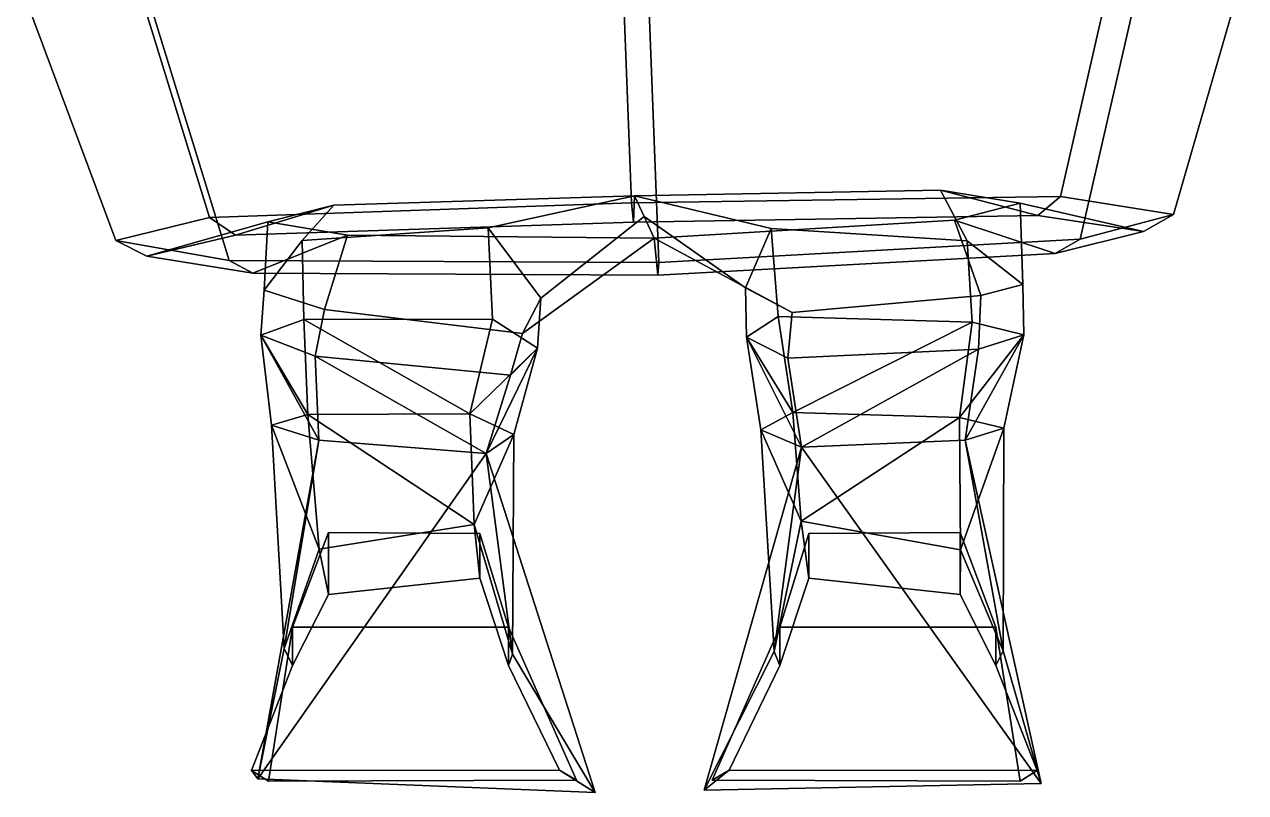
# Model space of a CAD drawing. Extents: x -142 to 161, y -156 to 341.
# Drawn here: x -137.1 to 129.3, y -155.5 to 12 of the extents above; entities that cross this region are included whole.
import ezdxf

# ---------------------------------------------------------------- set-up
doc = ezdxf.new("R2010")
doc.units = 0

msp = doc.modelspace()

# ---------------------------------------------------------------- linework, layer by layer
for points in [[(-4.696107, -26.90303, 114.832756), (-6.814927, 27.949524, 117.593567), (-113.230782, 23.432098, 81.881538), (-96.695671, -30.101318, 79.39312)], [(-4.696107, -26.90303, 114.832756), (88.908073, -25.514938, 82.269226), (101.279854, 28.732773, 85.205589), (-6.814927, 27.949524, 117.593567)], [(101.279854, 28.732773, 85.205589), (88.908073, -25.514938, 82.269226), (113.500999, -29.434494, -0.966854), (129.25322, 24.896759, 2.02189)], [(113.500999, -29.434494, -0.966854), (93.204384, -34.865906, -92.3349), (105.576164, 19.381805, -89.398544), (129.25322, 24.896759, 2.02189)], [(-113.230782, 23.432098, 81.881538), (-137.090744, 18.315247, -2.105366), (-117.175201, -35.134636, -4.541404), (-96.695671, -30.101318, 79.39312)], [(93.204384, -34.865906, -92.3349), (1.275759, -39.900879, -127.866989), (-0.846072, 14.957596, -125.10675), (105.576164, 19.381805, -89.398544)], [(-117.175201, -35.134636, -4.541404), (-137.090744, 18.315247, -2.105366), (-108.934471, 14.081131, -92.722588), (-92.399368, -39.452286, -95.211014)], [(-92.399368, -39.452286, -95.211014), (-108.934471, 14.081131, -92.722588), (-0.846072, 14.957596, -125.10675), (1.275759, -39.900879, -127.866989)], [(-4.254092, -31.151001, 102.320282), (-91.04583, -33.977142, 70.881432), (-69.60762, -27.439209, 56.097534), (-4.000285, -25.384354, 81.522179)], [(-4.000285, -25.384354, 81.522179), (-69.60762, -27.439209, 56.097534), (-76.529022, -35.126572, 35.177876), (-35.955357, -32.32988, 59.500526)], [(-1.920312, -29.911438, -3.008971), (-4.000285, -25.384354, 81.522179), (-35.955357, -32.32988, 59.500526), (-24.450941, -47.718262, -1.569406)], [(-4.696107, -26.90303, 114.832756), (-4.254092, -31.151001, 102.320282), (83.947083, -29.652962, 73.593117), (88.908073, -25.514938, 82.269226)], [(-4.254092, -31.151001, 102.320282), (-4.000285, -25.384354, 81.522179), (62.74128, -24.168793, 58.148407), (83.947083, -29.652962, 73.593117)], [(-4.000285, -25.384354, 81.522179), (25.798809, -32.525581, 59.470879), (68.557541, -35.224823, 38.325016), (62.74128, -24.168793, 58.148407)], [(20.214394, -45.455475, -2.610691), (25.798809, -32.525581, 59.470879), (-4.000285, -25.384354, 81.522179), (-1.920312, -29.911438, -3.008971)], [(62.74128, -24.168793, 58.148407), (68.557541, -35.224823, 38.325016), (80.670898, -44.728455, -1.135816), (80.089928, -26.974289, -1.317404)], [(83.947083, -29.652962, 73.593117), (62.74128, -24.168793, 58.148407), (80.089928, -26.974289, -1.317404), (107.006607, -33.154625, -1.248611)], [(88.908073, -25.514938, 82.269226), (83.947083, -29.652962, 73.593117), (107.006607, -33.154625, -1.248611), (113.500999, -29.434494, -0.966854)], [(-91.04583, -33.977142, 70.881432), (-110.406075, -38.527023, -4.61763), (-84.017731, -31.029488, -3.86041), (-69.60762, -27.439209, 56.097534)], [(-4.696107, -26.90303, 114.832756), (-96.695671, -30.101318, 79.39312), (-91.04583, -33.977142, 70.881432), (-4.254092, -31.151001, 102.320282)], [(-69.60762, -27.439209, 56.097534), (-84.017731, -31.029488, -3.86041), (-84.799789, -45.921608, -4.811327), (-76.529022, -35.126572, 35.177876)], [(80.089928, -26.974289, -1.317404), (80.670898, -44.728455, -1.135816), (71.50042, -47.125061, -44.019428), (65.745583, -30.707703, -63.948074)], [(107.006607, -33.154625, -1.248611), (80.089928, -26.974289, -1.317404), (65.745583, -30.707703, -63.948074), (87.749123, -37.928162, -80.92382)], [(-96.695671, -30.101318, 79.39312), (-117.175201, -35.134636, -4.541404), (-110.406075, -38.527023, -4.61763), (-91.04583, -33.977142, 70.881432)], [(-110.406075, -38.527023, -4.61763), (-87.24379, -42.252335, -83.635506), (-66.603317, -33.978119, -65.998947), (-84.017731, -31.029488, -3.86041)], [(-84.017731, -31.029488, -3.86041), (-66.603317, -33.978119, -65.998947), (-71.633553, -50.146606, -46.804749), (-84.799789, -45.921608, -4.811327)], [(0.243012, -34.619934, -90.927574), (-1.920312, -29.911438, -3.008971), (-24.450941, -47.718262, -1.569406), (-28.423862, -55.437622, -66.626587)], [(20.214394, -45.455475, -2.610691), (-1.920312, -29.911438, -3.008971), (0.243012, -34.619934, -90.927574), (30.326315, -50.833633, -67.212883)], [(65.745583, -30.707703, -63.948074), (71.50042, -47.125061, -44.019428), (30.326315, -50.833633, -67.212883), (0.243012, -34.619934, -90.927574)], [(87.749123, -37.928162, -80.92382), (65.745583, -30.707703, -63.948074), (0.243012, -34.619934, -90.927574), (1.030746, -42.653511, -112.458252)], [(113.500999, -29.434494, -0.966854), (107.006607, -33.154625, -1.248611), (87.749123, -37.928162, -80.92382), (93.204384, -34.865906, -92.3349)], [(-87.24379, -42.252335, -83.635506), (1.030746, -42.653511, -112.458252), (0.243012, -34.619934, -90.927574), (-66.603317, -33.978119, -65.998947)], [(-34.976151, -52.25, 24.731739), (-35.955357, -32.32988, 59.500526), (-76.529022, -35.126572, 35.177876), (-76.167282, -52.389755, 12.471334)], [(-66.603317, -33.978119, -65.998947), (0.243012, -34.619934, -90.927574), (-28.423862, -55.437622, -66.626587), (-71.633553, -50.146606, -46.804749)], [(-34.976151, -52.25, 24.731739), (-25.20277, -58.636383, -1.249276), (-24.450941, -47.718262, -1.569406), (-35.955357, -32.32988, 59.500526)], [(27.284508, -51.685257, 23.401466), (25.798809, -32.525581, 59.470879), (20.214394, -45.455475, -2.610691), (20.414291, -56.214645, -3.470175)], [(27.284508, -51.685257, 23.401466), (69.619507, -52.908081, 14.986078), (68.557541, -35.224823, 38.325016), (25.798809, -32.525581, 59.470879)], [(-117.175201, -35.134636, -4.541404), (-92.399368, -39.452286, -95.211014), (-87.24379, -42.252335, -83.635506), (-110.406075, -38.527023, -4.61763)], [(-76.167282, -52.389755, 12.471334), (-76.529022, -35.126572, 35.177876), (-84.799789, -45.921608, -4.811327), (-85.518356, -55.74295, -5.2596)], [(93.204384, -34.865906, -92.3349), (87.749123, -37.928162, -80.92382), (1.030746, -42.653511, -112.458252), (1.275759, -39.900879, -127.866989)], [(69.619507, -52.908081, 14.986078), (80.872765, -55.679298, -1.860759), (80.670898, -44.728455, -1.135816), (68.557541, -35.224823, 38.325016)], [(-92.399368, -39.452286, -95.211014), (1.275759, -39.900879, -127.866989), (1.030746, -42.653511, -112.458252), (-87.24379, -42.252335, -83.635506)], [(80.872765, -55.679298, -1.860759), (70.983459, -58.830307, -20.42063), (71.50042, -47.125061, -44.019428), (80.670898, -44.728455, -1.135816)], [(-85.518356, -55.74295, -5.2596), (-84.799789, -45.921608, -4.811327), (-71.633553, -50.146606, -46.804749), (-73.651009, -60.369049, -22.727459)], [(-25.20277, -58.636383, -1.249276), (-31.104961, -64.525826, -29.420252), (-28.423862, -55.437622, -66.626587), (-24.450941, -47.718262, -1.569406)], [(20.414291, -56.214645, -3.470175), (20.214394, -45.455475, -2.610691), (30.326315, -50.833633, -67.212883), (29.382893, -60.796371, -31.070387)], [(70.983459, -58.830307, -20.42063), (29.382893, -60.796371, -31.070387), (30.326315, -50.833633, -67.212883), (71.50042, -47.125061, -44.019428)], [(-73.651009, -60.369049, -22.727459), (-71.633553, -50.146606, -46.804749), (-28.423862, -55.437622, -66.626587), (-31.104961, -64.525826, -29.420252)], [(-75.241646, -73.047348, 28.773741), (-76.167282, -52.389755, 12.471334), (-85.518356, -55.74295, -5.2596)], [(-39.974735, -72.94236, 39.851089), (-34.976151, -52.25, 24.731739), (-76.167282, -52.389755, 12.471334)], [(-39.974735, -72.94236, 39.851089), (-76.167282, -52.389755, 12.471334), (-75.241646, -73.047348, 28.773741)], [(-39.974735, -72.94236, 39.851089), (-25.20277, -58.636383, -1.249276), (-34.976151, -52.25, 24.731739)], [(30.519279, -72.648361, 37.735832), (27.284508, -51.685257, 23.401466), (20.414291, -56.214645, -3.470175)], [(30.519279, -72.648361, 37.735832), (69.619507, -52.908081, 14.986078), (27.284508, -51.685257, 23.401466)], [(30.519279, -72.648361, 37.735832), (66.831108, -73.749519, 29.957232), (69.619507, -52.908081, 14.986078)], [(66.831108, -73.749519, 29.957232), (80.872765, -55.679298, -1.860759), (69.619507, -52.908081, 14.986078)], [(-75.241646, -73.047348, 28.773741), (-85.518356, -55.74295, -5.2596), (-83.167427, -75.39994, 12.528625)], [(-83.167427, -75.39994, 12.528625), (-85.518356, -55.74295, -5.2596), (-72.893944, -78.641403, -3.569967)], [(-72.893944, -78.641403, -3.569967), (-85.518356, -55.74295, -5.2596), (-73.651009, -60.369049, -22.727459)], [(66.831108, -73.749519, 29.957232), (76.512428, -76.07592, 14.495692), (80.872765, -55.679298, -1.860759)], [(68.071022, -78.675865, -2.504524), (70.983459, -58.830307, -20.42063), (80.872765, -55.679298, -1.860759)], [(76.512428, -76.07592, 14.495692), (68.071022, -78.675865, -2.504524), (80.872765, -55.679298, -1.860759)], [(30.519279, -72.648361, 37.735832), (20.414291, -56.214645, -3.470175), (23.540764, -76.40744, 13.080625)], [(32.426834, -80.227356, -12.205328), (20.414291, -56.214645, -3.470175), (29.382893, -60.796371, -31.070387)], [(23.540764, -76.40744, 13.080625), (20.414291, -56.214645, -3.470175), (32.426834, -80.227356, -12.205328)], [(-72.893944, -78.641403, -3.569967), (-73.651009, -60.369049, -22.727459), (-36.362892, -81.548599, -9.908459)], [(-36.362892, -81.548599, -9.908459), (-73.651009, -60.369049, -22.727459), (-31.104961, -64.525826, -29.420252)], [(-39.974735, -72.94236, 39.851089), (-30.312119, -77.462837, 16.017212), (-25.20277, -58.636383, -1.249276)], [(-36.362892, -81.548599, -9.908459), (-31.104961, -64.525826, -29.420252), (-25.20277, -58.636383, -1.249276)], [(-30.312119, -77.462837, 16.017212), (-36.362892, -81.548599, -9.908459), (-25.20277, -58.636383, -1.249276)], [(32.426834, -80.227356, -12.205328), (29.382893, -60.796371, -31.070387), (70.983459, -58.830307, -20.42063)], [(68.071022, -78.675865, -2.504524), (32.426834, -80.227356, -12.205328), (70.983459, -58.830307, -20.42063)], [(-72.816078, -102.429024, 10.988243), (-75.241646, -73.047348, 28.773741), (-83.167427, -75.39994, 12.528625)], [(-39.016006, -97.032982, 22.632076), (-39.974735, -72.94236, 39.851089), (-75.241646, -73.047348, 28.773741)], [(-72.816078, -102.429024, 10.988243), (-39.016006, -97.032982, 22.632076), (-75.241646, -73.047348, 28.773741)], [(-39.016006, -97.032982, 22.632076), (-30.312119, -77.462837, 16.017212), (-39.974735, -72.94236, 39.851089)], [(32.292641, -96.320778, 21.200262), (30.519279, -72.648361, 37.735832), (23.540764, -76.40744, 13.080625)], [(32.292641, -96.320778, 21.200262), (66.831108, -73.749519, 29.957232), (30.519279, -72.648361, 37.735832)], [(67.048607, -102.563057, 12.132137), (66.831108, -73.749519, 29.957232), (32.292641, -96.320778, 21.200262)], [(67.048607, -102.563057, 12.132137), (76.512428, -76.07592, 14.495692), (66.831108, -73.749519, 29.957232)], [(-80.464851, -124.11702, -7.073348), (-72.816078, -102.429024, 10.988243), (-83.167427, -75.39994, 12.528625)], [(-80.464851, -124.11702, -7.073348), (-83.167427, -75.39994, 12.528625), (-72.893944, -78.641403, -3.569967)], [(26.462992, -124.787758, -6.113304), (32.292641, -96.320778, 21.200262), (23.540764, -76.40744, 13.080625)], [(26.462992, -124.787758, -6.113304), (23.540764, -76.40744, 13.080625), (32.426834, -80.227356, -12.205328)], [(76.365829, -124.642769, -5.051968), (76.512428, -76.07592, 14.495692), (67.048607, -102.563057, 12.132137)], [(76.365829, -124.642769, -5.051968), (68.071022, -78.675865, -2.504524), (76.512428, -76.07592, 14.495692)], [(-86.207298, -152.545425, -34.777485), (-80.464851, -124.11702, -7.073348), (-72.893944, -78.641403, -3.569967)], [(-86.207298, -152.545425, -34.777485), (-72.893944, -78.641403, -3.569967), (-36.362892, -81.548599, -9.908459)], [(-30.642372, -125.305923, -4.484722), (-30.312119, -77.462837, 16.017212), (-39.016006, -97.032982, 22.632076)], [(-30.642372, -125.305923, -4.484722), (-36.362892, -81.548599, -9.908459), (-30.312119, -77.462837, 16.017212)], [(84.664192, -153.558121, -31.91267), (32.426834, -80.227356, -12.205328), (68.071022, -78.675865, -2.504524)], [(84.664192, -153.558121, -31.91267), (68.071022, -78.675865, -2.504524), (76.365829, -124.642769, -5.051968)], [(-12.638787, -155.526245, -32.84409), (-86.207298, -152.545425, -34.777485), (-36.362892, -81.548599, -9.908459)], [(-12.638787, -155.526245, -32.84409), (-36.362892, -81.548599, -9.908459), (-30.642372, -125.305923, -4.484722)], [(11.149402, -155.023804, -35.349316), (26.462992, -124.787758, -6.113304), (32.426834, -80.227356, -12.205328)], [(11.149402, -155.023804, -35.349316), (32.426834, -80.227356, -12.205328), (84.664192, -153.558121, -31.91267)], [(-39.016006, -97.032982, 22.632076), (-72.816078, -102.429024, 10.988243), (-70.777412, -112.334427, 35.947453), (-37.787899, -108.736435, 35.947453)], [(-30.642372, -125.305923, -4.484722), (-39.016006, -97.032982, 22.632076), (-37.787899, -108.736435, 35.947453), (-31.473774, -127.827744, 43.725594)], [(26.462992, -124.787758, -6.113304), (27.673773, -127.827744, 43.725594), (33.987896, -108.736435, 35.947453), (32.292641, -96.320778, 21.200262)], [(32.292641, -96.320778, 21.200262), (33.987896, -108.736435, 35.947453), (66.977409, -112.334427, 35.947453), (67.048607, -102.563057, 12.132137)], [(-31.473774, -119.444244, 102.617195), (-37.787899, -98.998032, 87.801697), (-70.777412, -98.812729, 87.801697), (-78.613716, -119.444244, 102.617195)], [(-78.613716, -119.444244, 102.617195), (-70.777412, -98.812729, 87.801697), (-70.777412, -112.334427, 35.947453), (-78.613716, -127.827744, 43.725594)], [(-37.787899, -98.998032, 87.801697), (-37.787899, -108.736435, 35.947453), (-70.777412, -112.334427, 35.947453), (-70.777412, -98.812729, 87.801697)], [(-31.473774, -119.444244, 102.617195), (-31.473774, -127.827744, 43.725594), (-37.787899, -108.736435, 35.947453), (-37.787899, -98.998032, 87.801697)], [(27.673773, -119.444244, 102.617195), (74.813721, -119.444244, 102.617195), (66.977409, -98.812729, 87.801697), (33.987896, -98.998032, 87.801697)], [(27.673773, -119.444244, 102.617195), (33.987896, -98.998032, 87.801697), (33.987896, -108.736435, 35.947453), (27.673773, -127.827744, 43.725594)], [(33.987896, -98.998032, 87.801697), (66.977409, -98.812729, 87.801697), (66.977409, -112.334427, 35.947453), (33.987896, -108.736435, 35.947453)], [(74.813721, -119.444244, 102.617195), (74.813721, -127.827744, 43.725594), (66.977409, -112.334427, 35.947453), (66.977409, -98.812729, 87.801697)], [(-80.464851, -124.11702, -7.073348), (-78.613716, -127.827744, 43.725594), (-70.777412, -112.334427, 35.947453), (-72.816078, -102.429024, 10.988243)], [(76.365829, -124.642769, -5.051968), (67.048607, -102.563057, 12.132137), (66.977409, -112.334427, 35.947453), (74.813721, -127.827744, 43.725594)], [(-83.890282, -153.02951, 102.617195), (-78.613716, -119.444244, 102.617195), (-78.613716, -127.827744, 43.725594), (-87.594154, -150.723206, 36.317848)], [(-16.70689, -152.844193, 102.617195), (-31.473774, -119.444244, 102.617195), (-78.613716, -119.444244, 102.617195), (-83.890282, -153.02951, 102.617195)], [(-16.70689, -152.844193, 102.617195), (-20.410763, -150.61731, 32.613968), (-31.473774, -127.827744, 43.725594), (-31.473774, -119.444244, 102.617195)], [(12.906889, -152.844193, 102.617195), (80.090286, -153.02951, 102.617195), (74.813721, -119.444244, 102.617195), (27.673773, -119.444244, 102.617195)], [(12.906889, -152.844193, 102.617195), (27.673773, -119.444244, 102.617195), (27.673773, -127.827744, 43.725594), (16.610764, -150.61731, 32.613968)], [(80.090286, -153.02951, 102.617195), (83.794151, -150.723206, 36.317848), (74.813721, -127.827744, 43.725594), (74.813721, -119.444244, 102.617195)], [(-86.207298, -152.545425, -34.777485), (-87.594154, -150.723206, 36.317848), (-78.613716, -127.827744, 43.725594), (-80.464851, -124.11702, -7.073348)], [(11.149402, -155.023804, -35.349316), (16.610764, -150.61731, 32.613968), (27.673773, -127.827744, 43.725594), (26.462992, -124.787758, -6.113304)], [(84.664192, -153.558121, -31.91267), (76.365829, -124.642769, -5.051968), (74.813721, -127.827744, 43.725594), (83.794151, -150.723206, 36.317848)], [(-12.638787, -155.526245, -32.84409), (-30.642372, -125.305923, -4.484722), (-31.473774, -127.827744, 43.725594), (-20.410763, -150.61731, 32.613968)], [(-86.207298, -152.545425, -34.777485), (-12.638787, -155.526245, -32.84409), (-20.410763, -150.61731, 32.613968), (-87.594154, -150.723206, 36.317848)], [(-83.890282, -153.02951, 102.617195), (-87.594154, -150.723206, 36.317848), (-20.410763, -150.61731, 32.613968), (-16.70689, -152.844193, 102.617195)], [(84.664192, -153.558121, -31.91267), (83.794151, -150.723206, 36.317848), (16.610764, -150.61731, 32.613968), (11.149402, -155.023804, -35.349316)], [(80.090286, -153.02951, 102.617195), (12.906889, -152.844193, 102.617195), (16.610764, -150.61731, 32.613968), (83.794151, -150.723206, 36.317848)]]:
    msp.add_3dface(points)

doc.saveas('drawing.dxf')
